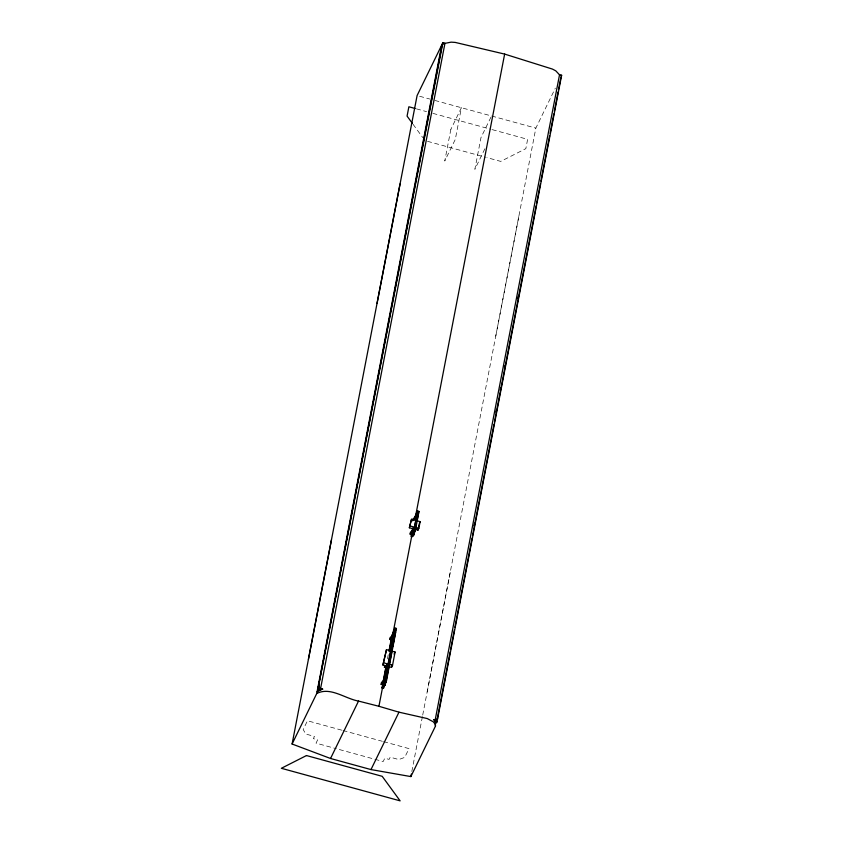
<?xml version="1.0" encoding="UTF-8"?>
<svg xmlns="http://www.w3.org/2000/svg" width="843" height="843" viewBox="0 0 843 843"><rect width="100%" height="100%" fill="white"/><g stroke="black" fill="none" stroke-linecap="round" stroke-linejoin="round"><path stroke-width="0.63" stroke-dasharray="4.21 3.16" d="M427.159 691.987L450.215 572.355M495.768 336.083L518.824 216.451M387.453 658.847L388.686 652.45M411.837 771.461L422.469 716.339M422.712 715.064L535.842 128.125L555.337 88.157M490.974 117.114L480.974 137.62L474.862 169.295L484.873 148.789M419.624 96.26L429.751 99.031M434.819 100.422L535.842 128.125M416.453 108.863L426.558 111.634M432.88 113.362L490.984 129.295M492.249 129.643L527.623 139.337L525.832 148.663L500.721 161.392L486.843 157.588M427.517 141.318L485.579 157.241M341.721 730.164L307.453 720.765L303.174 729.553L305.851 734.063L314.46 736.413L313.375 738.637L317.674 739.817L316.051 743.147L336.315 748.7M342.996 730.512L382.343 741.303M383.607 741.65L409.003 748.616L404.714 757.393L398.792 759.543L390.183 757.183L389.097 759.395L384.798 758.215L383.175 761.545L337.579 749.048M413.049 124.279L422.754 137.567M450.857 129.358L444.746 161.034L455.304 139.39L461.406 107.714L450.857 129.358"/><path stroke-width="1.26" d="M416.874 520.005L416.927 517.876L414.777 517.286L412.996 518.94L412.638 520.805L414.419 519.151L414.777 517.286M391.9 635.812L394.777 628.33L396.452 628.351L386.547 680.427L383.67 687.909L381.995 687.888L383.007 683.452L384.303 683.799M383.007 683.452L382.564 685.991L384.777 681.07L386.062 681.429L383.997 686.234M383.28 688.236L383.417 686.855M381.995 687.888L385.262 680.069L395.167 627.993M415.009 516.58L417.317 511.406L418.992 511.427L415.188 531.132L412.501 536.654L411.215 536.296L411.342 534.905M411.215 536.296L413.902 530.784L417.706 511.069M308.401 659.426L331.468 539.794M377.011 303.522L400.067 183.89M437.717 718.12L436.21 719.996L433.734 719.595L435.346 721.903L435.483 726.086L410.857 776.582L370.983 769.575L330.54 758.489L292.099 744.021L417.095 95.565L441.721 45.058L443.281 44.057L442.343 43.794L317.706 690.396L318.643 690.659M292.099 744.021L316.726 693.526L441.721 45.058M318.97 685.559L319.845 688.088L322.679 689.142L318.243 689.289L320.329 689.859L444.967 43.256L442.881 42.687L317.706 690.396M382.912 665.011L386.484 649.668L395.093 652.029L392.543 665.264L391.51 667.371L382.912 665.011L386.484 649.668M409.361 527.771L411.521 519.288L420.13 521.648L418.834 528.361L417.97 530.131L409.361 527.771L411.521 519.288M435.483 726.086L434.967 723.895L433.313 721.819L427.253 718.563L398.981 712.177L378.928 706.286L383.059 684.853L381.12 684.326L381.479 682.461L383.259 680.807L385.409 681.397M386.357 667.709L384.429 667.182L384.787 665.317M391.71 639.942L389.772 639.415L390.13 637.55L391.921 635.896L394.071 636.486M412.027 534.567L410.088 534.04L410.446 532.175L412.227 530.521L414.83 531.322L416.474 523.672M381.12 684.326L382.901 682.661L385.978 666.528M388.939 651.175L391.152 639.647M389.772 639.415L391.563 637.761L391.921 635.896M410.088 534.04L411.869 532.386L412.533 528.74M383.365 681.587L385.736 669.289L387.896 664.853L384.661 681.934M386.674 664.432L385.957 668.172L388.117 663.736L394.587 629.89L392.585 633.989L389.297 650.838L391.458 646.412M413.017 527.75L411.784 534.409L413.997 529.478M384.397 677.898L384.893 675.348M389.508 651.407L390.731 645.043M392.806 634.252L411.774 535.842M415.43 516.885L504.641 54.089L455.209 42.413L451.1 42.15L444.103 43.52M413.628 531.659L417.127 512.966L414.925 517.887M416.927 517.876L416.568 519.741L414.419 519.151M385.356 683.515L384.988 685.38L385.051 683.251L382.901 682.661M414.324 533.24L413.955 535.105L414.018 532.976L411.869 532.386M386.062 681.429L389.192 665.211M392.29 649.131L389.403 664.094L388.117 663.736M392.743 646.76L395.599 631.976M416.948 521.206L418.37 513.808M391.51 667.371L391.974 664.969M417.97 530.131L419.045 524.536M410.857 776.582L411.352 774.022M474.072 525.884L474.567 523.303M495.99 412.195L496.485 409.603M500.226 390.225L500.721 387.643M504.451 368.265L504.957 365.683M517.908 298.496L518.403 295.914M437.211 719.079L450.173 651.829M450.668 649.247L454.409 629.847M454.904 627.266L472.101 538.034M472.607 535.442L494.04 424.229M494.535 421.637L536.169 205.681M536.664 203.089L540.405 183.69M540.9 181.108L549.625 135.849M550.131 133.257L553.862 113.858M554.367 111.276L558.108 91.876M558.603 89.284L560.848 77.651M433.734 719.595L437.001 721.85L434.914 721.281L559.552 74.679L561.638 75.248L437.001 721.85L436.463 722.957L435.525 722.704M416.21 518.245L416.663 516.748L415.367 516.401M395.198 631.47L393.67 635.169L392.385 634.811M442.343 43.794L442.881 42.687M561.09 76.355L561.638 75.248M419.256 523.419L420.13 521.648M330.54 758.489L358.528 701.081L378.928 706.286M389.614 650.849L391.236 647.529M394.06 654.136L395.093 652.029M388.107 667.424L387.032 669.637L385.736 669.289M370.983 769.575L398.981 712.177M384.429 667.182L386.21 665.527M418.992 511.427L417.317 511.406M317.084 691.66L322.679 689.142M316.726 693.526C330.277 686.423 345.135 698.71 358.528 701.081M415.188 108.515L408.876 106.776L407.074 116.102L412.301 123.257M417.57 512.46L418.855 512.818M415.125 517.065L416.421 517.423M410.225 526L418.834 528.361M414.482 528.487L415.768 528.835M413.902 530.784L415.188 531.132M413.218 532.65L414.514 532.997M411.605 535.969L412.891 536.317M395.03 629.384L396.326 629.742M392.838 633.325L394.124 633.683M392.585 633.989L393.881 634.347M391.563 637.761L393.713 638.351M383.934 662.904L392.543 665.264M385.262 680.069L386.547 680.427M384.682 682.366L385.978 682.725M383.997 684.231L385.293 684.59M382.617 685.496L383.902 685.854M382.385 687.551L383.67 687.909M504.641 54.089L552.45 69.084L555.811 70.865L559.984 75.301M306.473 755.549L281.362 768.289L400.119 800.85L382.195 776.319L306.473 755.549"/></g></svg>
